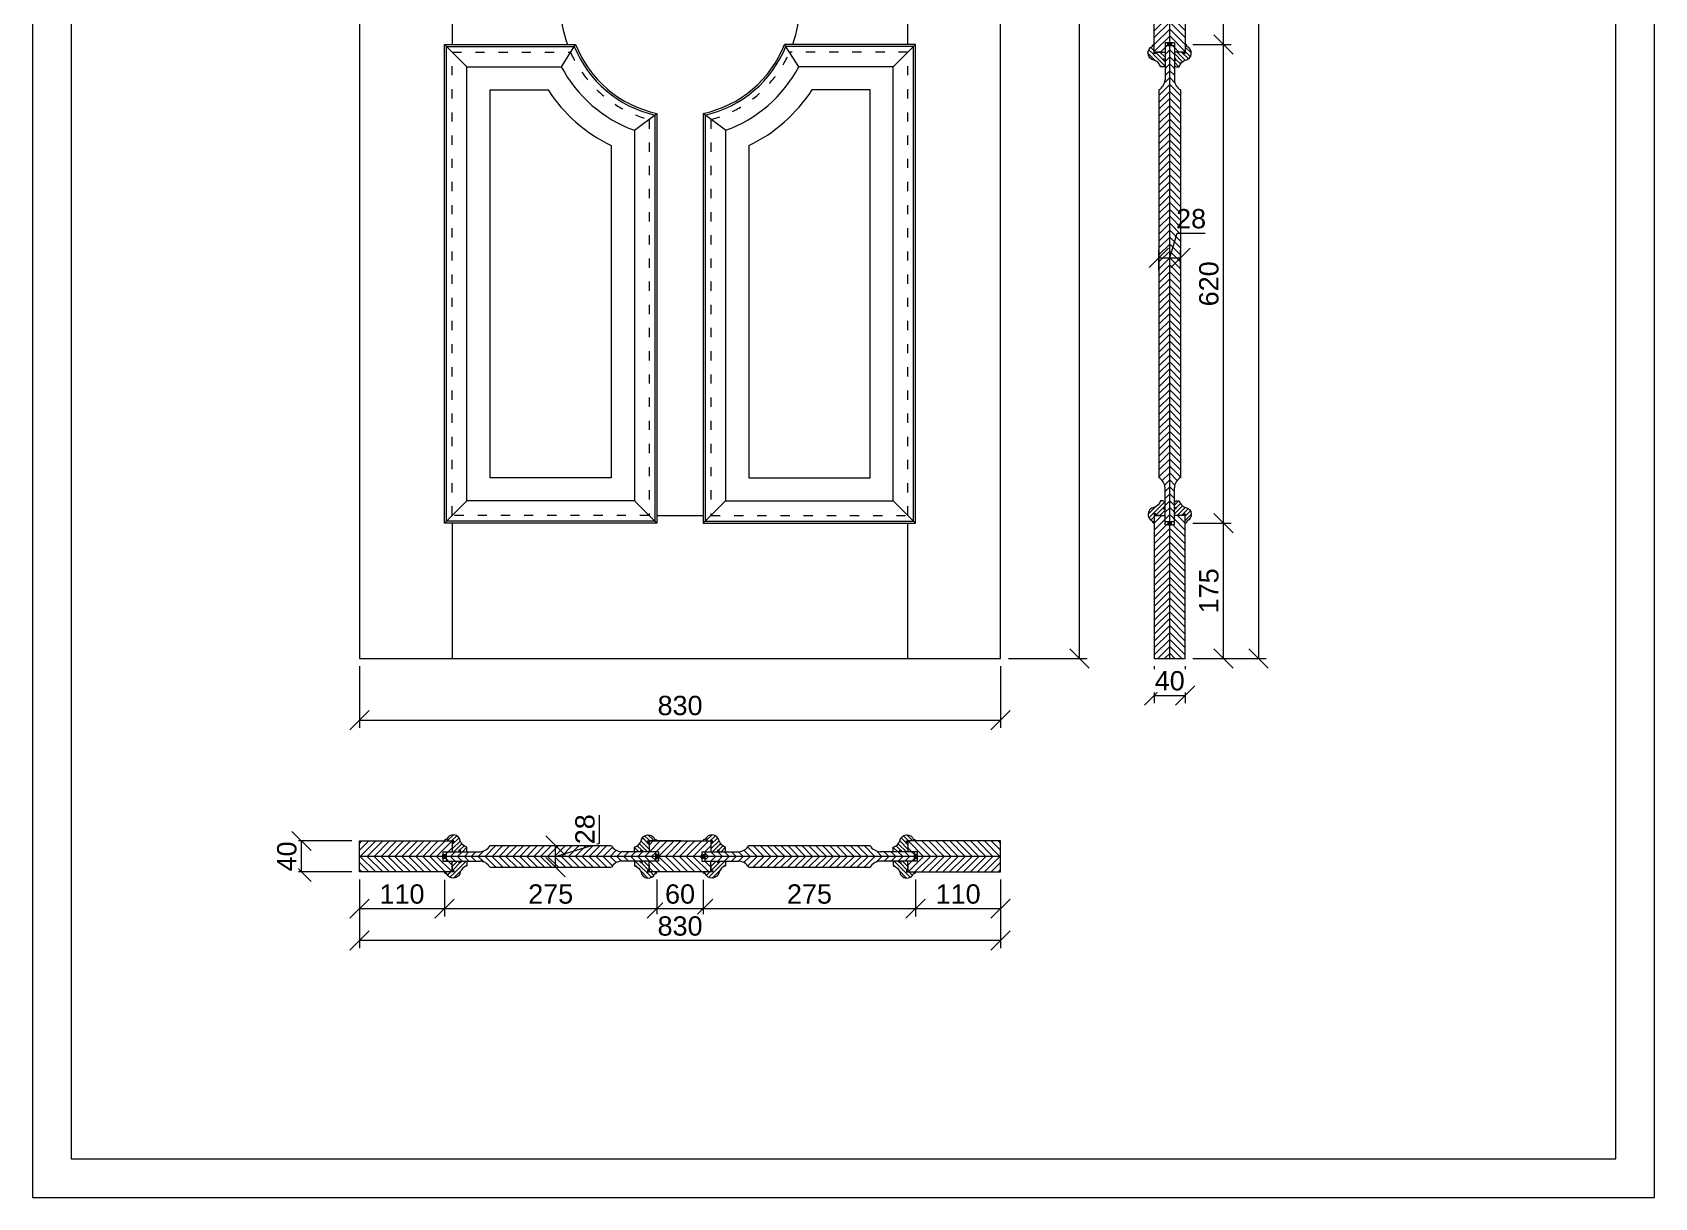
# Model space of a CAD drawing. Header units: millimetres. Extents: x 2167 to 4267, y 396 to 3366.
# Drawn here: x 2167 to 4267, y 396 to 1905 of the extents above; entities that cross this region are included whole.
import ezdxf

# ---------------------------------------------------------------- set-up
doc = ezdxf.new("R2010")
doc.units = ezdxf.units.MM
doc.linetypes.add('ACAD_ISO03W100', pattern=[30, 12, -18])
for name, color, linetype, lineweight in [('图框', 7, 'Continuous', 13), ('填充', 8, 'Continuous', 5), ('标准家私', 4, 'Continuous', 20), ('标注', 2, 'Continuous', 9)]:
    doc.layers.add(name, color=color, linetype=linetype, lineweight=lineweight)
doc.styles.get("Standard").update_dxf_attribs({"font": 'arial.ttf'})
pattern_1 = [(45, (2590.883, 809.8117), (-4.49013, 4.49013), [])]
pattern_2 = [(45, (14039.9775, 3359.032), (-2.80633, 2.80633), [])]
pattern_3 = [(135, (-8363.2118, 3359.032), (2.80633, 2.80633), [])]
pattern_4 = [(135, (-8028.2118, 3359.032), (2.80633, 2.80633), [])]
pattern_5 = [(45, (14374.9775, 3359.032), (-2.80633, 2.80633), [])]
pattern_6 = [(315, (2590.883, 865.79), (-4.49013, -4.49013), [])]
pattern_7 = [(135, (3420.883, 809.8117), (4.49013, 4.49013), [])]
pattern_8 = [(225, (3420.883, 865.79), (4.49013, -4.49013), [])]
pattern_9 = [(315, (3611.834, 3194.239), (4.490128, 4.490128), [])]
pattern_10 = [(45, (6161.054, 12608.3337), (2.80633, -2.80633), [])]
pattern_11 = [(315, (6161.054, -9449.8556), (2.80633, 2.80633), [])]
pattern_12 = [(225, (3667.812, 3194.239), (-4.490128, 4.490128), [])]

# ---------------------------------------------------------------- blocks, each defined once
blk = doc.blocks.new('_Oblique')
at = {"color": 0, "linetype": 'ByBlock', "lineweight": -2}
blk.add_line((-0.5, -0.5), (0.5, 0.5), dxfattribs=at)

msp = doc.modelspace()

# ---------------------------------------------------------------- hatches: boundary and pattern name
at = {"layer": '填充'}
h = msp.add_hatch(dxfattribs=at)
h.set_pattern_fill('ANSI31', color=0, scale=2, angle=-90, style=0)
h.set_pattern_definition(pattern_12)
h.paths.add_polyline_path([(3619.8, 1879.2), (3619.8, 1889.2), (3619.8, 1999.2), (3633.8, 1999.2), (3633.8, 1987.2), (3639.8, 1987.2), (3639.8, 1891.2), (3637.3, 1891.2), (3633.8, 1891.2), (3633.8, 1879.2)])
h = msp.add_hatch(dxfattribs=at)
h.set_pattern_fill('ANSI31', color=0, scale=2, angle=-90, style=0)
h.set_pattern_definition(pattern_9)
h.paths.add_polyline_path([(3659.8, 1999.2), (3645.8, 1999.2), (3645.8, 1987.2), (3639.8, 1987.2), (3639.8, 1891.2), (3642.3, 1891.2), (3645.8, 1891.2), (3645.8, 1879.2), (3659.8, 1879.2), (3659.8, 1889.2)])
h = msp.add_hatch(dxfattribs=at)
h.set_pattern_fill('ANSI31', color=0, scale=1.25, angle=-90, style=0)
h.set_pattern_definition(pattern_11)
edge = h.paths.add_edge_path()
edge.add_line((3619.8, 1889.2), (3619.8, 1877.2))
edge.add_line((3619.8, 1877.2), (3621.8, 1877.2))
edge.add_line((3621.8, 1877.2), (3621.8, 1879.2))
edge.add_line((3621.8, 1879.2), (3633.8, 1879.2))
edge.add_line((3633.8, 1879.2), (3633.8, 1870.7))
edge.add_line((3633.8, 1870.7), (3631.8, 1870.7))
edge.add_line((3631.8, 1870.7), (3631.8, 1868.7))
edge.add_line((3631.8, 1868.7), (3633.8, 1868.7))
edge.add_line((3633.8, 1868.7), (3633.8, 1863.2))
edge.add_arc((3630.8, 1863.2), 3, -90, 0, ccw=False)
edge.add_line((3630.8, 1860.2), (3627.7, 1860.2))
edge.add_arc((3615.9, 1857.2), 12.1, 14.7506, 73.4089)
edge.add_arc((3621.2, 1877.9), 9.33, 111.5599, 259.2156, ccw=False)
edge.add_line((3617.7, 1886.6), (3617.7, 1888))
edge.add_arc((3619.4, 1887.5), 1.8, 96.6772, 162.9321, ccw=False)
edge.add_line((3619.2, 1889.2), (3619.8, 1889.2))
h = msp.add_hatch(dxfattribs=at)
h.set_pattern_fill('ANSI31', color=0, scale=1.25, angle=-90, style=0)
h.set_pattern_definition(pattern_11)
edge = h.paths.add_edge_path()
edge.add_line((3657.8, 1877.2), (3657.8, 1879.2))
edge.add_line((3657.8, 1879.2), (3645.8, 1879.2))
edge.add_line((3645.8, 1879.2), (3645.8, 1870.7))
edge.add_line((3645.8, 1870.7), (3647.8, 1870.7))
edge.add_line((3647.8, 1870.7), (3647.8, 1868.7))
edge.add_line((3647.8, 1868.7), (3645.8, 1868.7))
edge.add_line((3645.8, 1868.7), (3645.8, 1863.2))
edge.add_arc((3648.8, 1863.2), 3, 180, 270)
edge.add_line((3648.8, 1860.2), (3652, 1860.2))
edge.add_arc((3663.7, 1857.2), 12.1, 106.5911, 165.2494, ccw=False)
edge.add_arc((3658.5, 1877.9), 9.33, -79.2156, 68.4401)
edge.add_line((3661.9, 1886.6), (3661.9, 1888))
edge.add_arc((3660.2, 1887.5), 1.8, 17.0679, 83.3228)
edge.add_line((3660.4, 1889.2), (3659.8, 1889.2))
edge.add_line((3659.8, 1889.2), (3659.8, 1877.2))
edge.add_line((3659.8, 1877.2), (3657.8, 1877.2))
h = msp.add_hatch(dxfattribs=at)
h.set_pattern_fill('ANSI31', color=0, scale=1.25, angle=-90, style=0)
h.set_pattern_definition(pattern_10)
edge = h.paths.add_edge_path()
edge.add_line((3619.8, 1269.2), (3619.8, 1281.2))
edge.add_line((3619.8, 1281.2), (3621.8, 1281.2))
edge.add_line((3621.8, 1281.2), (3621.8, 1279.2))
edge.add_line((3621.8, 1279.2), (3633.8, 1279.2))
edge.add_line((3633.8, 1279.2), (3633.8, 1287.8))
edge.add_line((3633.8, 1287.8), (3631.8, 1287.8))
edge.add_line((3631.8, 1287.8), (3631.8, 1289.8))
edge.add_line((3631.8, 1289.8), (3633.8, 1289.8))
edge.add_line((3633.8, 1289.8), (3633.8, 1295.2))
edge.add_arc((3630.8, 1295.2), 3, 360, 450)
edge.add_line((3630.8, 1298.2), (3627.7, 1298.2))
edge.add_arc((3615.9, 1301.3), 12.1, 286.5911, 345.2494, ccw=False)
edge.add_arc((3621.2, 1280.5), 9.33, 100.7844, 248.4401)
edge.add_line((3617.7, 1271.9), (3617.7, 1270.5))
edge.add_arc((3619.4, 1271), 1.8, 197.0679, 263.3228)
edge.add_line((3619.2, 1269.2), (3619.8, 1269.2))
h = msp.add_hatch(dxfattribs=at)
h.set_pattern_fill('ANSI31', color=0, scale=1.25, angle=-90, style=0)
h.set_pattern_definition(pattern_10)
edge = h.paths.add_edge_path()
edge.add_line((3657.8, 1281.2), (3657.8, 1279.2))
edge.add_line((3657.8, 1279.2), (3645.8, 1279.2))
edge.add_line((3645.8, 1279.2), (3645.8, 1287.8))
edge.add_line((3645.8, 1287.8), (3647.8, 1287.8))
edge.add_line((3647.8, 1287.8), (3647.8, 1289.8))
edge.add_line((3647.8, 1289.8), (3645.8, 1289.8))
edge.add_line((3645.8, 1289.8), (3645.8, 1295.2))
edge.add_arc((3648.8, 1295.2), 3, 90, 180, ccw=False)
edge.add_line((3648.8, 1298.2), (3652, 1298.2))
edge.add_arc((3663.7, 1301.3), 12.1, 194.7506, 253.4089)
edge.add_arc((3658.5, 1280.5), 9.33, 291.5599, 439.2156, ccw=False)
edge.add_line((3661.9, 1271.9), (3661.9, 1270.5))
edge.add_arc((3660.2, 1271), 1.8, 276.6772, 342.9321, ccw=False)
edge.add_line((3660.4, 1269.2), (3659.8, 1269.2))
edge.add_line((3659.8, 1269.2), (3659.8, 1281.2))
edge.add_line((3659.8, 1281.2), (3657.8, 1281.2))
h = msp.add_hatch(dxfattribs=at)
h.set_pattern_fill('ANSI31', color=0, scale=2, angle=-90, style=0)
h.set_pattern_definition(pattern_12)
h.paths.add_polyline_path([(3619.8, 1094.2), (3619.8, 1279.2), (3633.8, 1279.2), (3633.8, 1267.2), (3639.8, 1267.2), (3639.8, 1094.2)])
h = msp.add_hatch(dxfattribs=at)
h.set_pattern_fill('ANSI31', color=0, scale=2, angle=-90, style=0)
h.set_pattern_definition(pattern_9)
h.paths.add_polyline_path([(3659.8, 1279.2), (3645.8, 1279.2), (3645.8, 1267.2), (3639.8, 1267.2), (3639.8, 1094.2), (3659.8, 1094.2)])
h = msp.add_hatch(dxfattribs=at)
h.set_pattern_fill('ANSI31', color=0, scale=1.25, style=0)
h.set_pattern_definition(pattern_2)
edge = h.paths.add_edge_path()
edge.add_line((2712.9, 855.8), (2710.9, 855.8))
edge.add_line((2710.9, 855.8), (2710.9, 843.8))
edge.add_line((2710.9, 843.8), (2719.5, 843.8))
edge.add_line((2719.5, 843.8), (2719.5, 845.8))
edge.add_line((2719.5, 845.8), (2721.5, 845.8))
edge.add_line((2721.5, 845.8), (2721.5, 843.8))
edge.add_line((2721.5, 843.8), (2726.9, 843.8))
edge.add_arc((2726.9, 846.8), 3, 270, 360)
edge.add_line((2729.9, 846.8), (2729.9, 850))
edge.add_arc((2733, 861.7), 12.1, 196.5911, 255.2494, ccw=False)
edge.add_arc((2712.2, 856.5), 9.33, 10.7844, 158.4401)
edge.add_line((2703.5, 859.9), (2702.1, 859.9))
edge.add_arc((2702.7, 858.2), 1.8, 107.0679, 173.3228)
edge.add_line((2700.9, 858.4), (2700.9, 857.8))
edge.add_line((2700.9, 857.8), (2712.9, 857.8))
edge.add_line((2712.9, 857.8), (2712.9, 855.8))
h = msp.add_hatch(dxfattribs=at)
h.set_pattern_fill('ANSI31', color=0, scale=1.25, style=0)
h.set_pattern_definition(pattern_3)
edge = h.paths.add_edge_path()
edge.add_line((2963.9, 855.8), (2965.9, 855.8))
edge.add_line((2965.9, 855.8), (2965.9, 843.8))
edge.add_line((2965.9, 843.8), (2957.3, 843.8))
edge.add_line((2957.3, 843.8), (2957.3, 845.8))
edge.add_line((2957.3, 845.8), (2955.3, 845.8))
edge.add_line((2955.3, 845.8), (2955.3, 843.8))
edge.add_line((2955.3, 843.8), (2949.9, 843.8))
edge.add_arc((2949.9, 846.8), 3, 180, 270, ccw=False)
edge.add_line((2946.9, 846.8), (2946.9, 850))
edge.add_arc((2943.8, 861.7), 12.1, 284.7506, 343.4089)
edge.add_arc((2964.6, 856.5), 9.33, 381.5599, 529.2156, ccw=False)
edge.add_line((2973.3, 859.9), (2974.6, 859.9))
edge.add_arc((2974.1, 858.2), 1.8, 366.6772, 432.9321, ccw=False)
edge.add_line((2975.9, 858.4), (2975.9, 857.8))
edge.add_line((2975.9, 857.8), (2963.9, 857.8))
edge.add_line((2963.9, 857.8), (2963.9, 855.8))
h = msp.add_hatch(dxfattribs=at)
h.set_pattern_fill('ANSI31', color=0, scale=1.25, style=0)
h.set_pattern_definition(pattern_5)
edge = h.paths.add_edge_path()
edge.add_line((3047.9, 855.8), (3045.9, 855.8))
edge.add_line((3045.9, 855.8), (3045.9, 843.8))
edge.add_line((3045.9, 843.8), (3054.5, 843.8))
edge.add_line((3054.5, 843.8), (3054.5, 845.8))
edge.add_line((3054.5, 845.8), (3056.5, 845.8))
edge.add_line((3056.5, 845.8), (3056.5, 843.8))
edge.add_line((3056.5, 843.8), (3061.9, 843.8))
edge.add_arc((3061.9, 846.8), 3, 270, 360)
edge.add_line((3064.9, 846.8), (3064.9, 850))
edge.add_arc((3068, 861.7), 12.1, 196.5911, 255.2494, ccw=False)
edge.add_arc((3047.2, 856.5), 9.33, 10.7844, 158.4401)
edge.add_line((3038.5, 859.9), (3037.1, 859.9))
edge.add_arc((3037.7, 858.2), 1.8, 107.0679, 173.3228)
edge.add_line((3035.9, 858.4), (3035.9, 857.8))
edge.add_line((3035.9, 857.8), (3047.9, 857.8))
edge.add_line((3047.9, 857.8), (3047.9, 855.8))
h = msp.add_hatch(dxfattribs=at)
h.set_pattern_fill('ANSI31', color=0, scale=1.25, style=0)
h.set_pattern_definition(pattern_4)
edge = h.paths.add_edge_path()
edge.add_line((3298.9, 855.8), (3300.9, 855.8))
edge.add_line((3300.9, 855.8), (3300.9, 843.8))
edge.add_line((3300.9, 843.8), (3292.3, 843.8))
edge.add_line((3292.3, 843.8), (3292.3, 845.8))
edge.add_line((3292.3, 845.8), (3290.3, 845.8))
edge.add_line((3290.3, 845.8), (3290.3, 843.8))
edge.add_line((3290.3, 843.8), (3284.9, 843.8))
edge.add_arc((3284.9, 846.8), 3, 180, 270, ccw=False)
edge.add_line((3281.9, 846.8), (3281.9, 850))
edge.add_arc((3278.8, 861.7), 12.1, 284.7506, 343.4089)
edge.add_arc((3299.6, 856.5), 9.33, 381.5599, 529.2156, ccw=False)
edge.add_line((3308.3, 859.9), (3309.6, 859.9))
edge.add_arc((3309.1, 858.2), 1.8, 366.6772, 432.9321, ccw=False)
edge.add_line((3310.9, 858.4), (3310.9, 857.8))
edge.add_line((3310.9, 857.8), (3298.9, 857.8))
edge.add_line((3298.9, 857.8), (3298.9, 855.8))
h = msp.add_hatch(dxfattribs=at)
h.set_pattern_fill('ANSI31', color=0, scale=2, style=0)
h.set_pattern_definition(pattern_1)
h.paths.add_polyline_path([(2590.9, 857.8), (2590.9, 837.8), (2698.9, 837.8), (2698.9, 840.3), (2698.9, 843.8), (2710.9, 843.8), (2710.9, 857.8), (2700.9, 857.8)])
h = msp.add_hatch(dxfattribs=at)
h.set_pattern_fill('ANSI31', color=0, scale=2, style=0)
h.set_pattern_definition(pattern_1)
h.paths.add_polyline_path([(3033.9, 837.8), (3033.9, 840.3), (3033.9, 843.8), (3045.9, 843.8), (3045.9, 857.8), (3035.9, 857.8), (2965.9, 857.8), (2965.9, 843.8), (2977.9, 843.8), (2977.9, 837.8)])
h = msp.add_hatch(dxfattribs=at)
h.set_pattern_fill('ANSI31', color=0, scale=2, style=0)
h.set_pattern_definition(pattern_7)
h.paths.add_polyline_path([(3037.9, 840.3), (3037.9, 843.8), (3081.9, 843.8, 0.244963), (3094.9, 851.8), (3251.9, 851.8, 0.244963), (3264.9, 843.8), (3308.9, 843.8), (3308.9, 837.8), (3037.9, 837.8)])
h = msp.add_hatch(dxfattribs=at)
h.set_pattern_fill('ANSI31', color=0, scale=2, style=0)
h.set_pattern_definition(pattern_7)
h.paths.add_polyline_path([(3300.9, 857.8), (3310.9, 857.8), (3420.9, 857.8), (3420.9, 837.8), (3312.9, 837.8), (3312.9, 840.3), (3312.9, 843.8), (3300.9, 843.8)])
h = msp.add_hatch(dxfattribs=at)
h.set_pattern_fill('ANSI31', color=0, scale=2, style=0)
h.set_pattern_definition(pattern_6)
h.paths.add_polyline_path([(2710.9, 817.8), (2700.9, 817.8), (2590.9, 817.8), (2590.9, 837.8), (2698.9, 837.8), (2698.9, 835.3), (2698.9, 831.8), (2710.9, 831.8)])
h = msp.add_hatch(dxfattribs=at)
h.set_pattern_fill('ANSI31', color=0, scale=1.25, style=0)
h.set_pattern_definition(pattern_2)
edge = h.paths.add_edge_path()
edge.add_line((2700.9, 817.8), (2712.9, 817.8))
edge.add_line((2712.9, 817.8), (2712.9, 819.8))
edge.add_line((2712.9, 819.8), (2710.9, 819.8))
edge.add_line((2710.9, 819.8), (2710.9, 831.8))
edge.add_line((2710.9, 831.8), (2719.5, 831.8))
edge.add_line((2719.5, 831.8), (2719.5, 829.8))
edge.add_line((2719.5, 829.8), (2721.5, 829.8))
edge.add_line((2721.5, 829.8), (2721.5, 831.8))
edge.add_line((2721.5, 831.8), (2726.9, 831.8))
edge.add_arc((2726.9, 828.8), 3, 0, 90, ccw=False)
edge.add_line((2729.9, 828.8), (2729.9, 825.6))
edge.add_arc((2733, 813.9), 12.1, 104.7506, 163.4089)
edge.add_arc((2712.2, 819.1), 9.33, 201.5599, 349.2156, ccw=False)
edge.add_line((2703.5, 815.7), (2702.1, 815.7))
edge.add_arc((2702.7, 817.4), 1.8, 186.6772, 252.9321, ccw=False)
edge.add_line((2700.9, 817.2), (2700.9, 817.8))
h = msp.add_hatch(dxfattribs=at)
h.set_pattern_fill('ANSI31', color=0, scale=2, style=0)
h.set_pattern_definition(pattern_6)
h.paths.add_polyline_path([(2973.9, 835.3), (2973.9, 831.8), (2929.9, 831.8, 0.244963), (2916.9, 823.8), (2759.9, 823.8, 0.244963), (2746.9, 831.8), (2702.9, 831.8), (2702.9, 837.8), (2973.9, 837.8)])
h = msp.add_hatch(dxfattribs=at)
h.set_pattern_fill('ANSI31', color=0, scale=2, style=0)
h.set_pattern_definition(pattern_6)
h.paths.add_polyline_path([(3033.9, 831.8), (3045.9, 831.8), (3045.9, 817.8), (3035.9, 817.8), (2965.9, 817.8), (2965.9, 831.8), (2977.9, 831.8), (2977.9, 837.8), (3033.9, 837.8), (3033.9, 835.3)])
h = msp.add_hatch(dxfattribs=at)
h.set_pattern_fill('ANSI31', color=0, scale=2, style=0)
h.set_pattern_definition(pattern_8)
h.paths.add_polyline_path([(3037.9, 835.3), (3037.9, 831.8), (3081.9, 831.8, -0.244963), (3094.9, 823.8), (3251.9, 823.8, -0.244963), (3264.9, 831.8), (3308.9, 831.8), (3308.9, 837.8), (3037.9, 837.8)])
h = msp.add_hatch(dxfattribs=at)
h.set_pattern_fill('ANSI31', color=0, scale=1.25, style=0)
h.set_pattern_definition(pattern_4)
edge = h.paths.add_edge_path()
edge.add_line((3310.9, 817.8), (3298.9, 817.8))
edge.add_line((3298.9, 817.8), (3298.9, 819.8))
edge.add_line((3298.9, 819.8), (3300.9, 819.8))
edge.add_line((3300.9, 819.8), (3300.9, 831.8))
edge.add_line((3300.9, 831.8), (3292.3, 831.8))
edge.add_line((3292.3, 831.8), (3292.3, 829.8))
edge.add_line((3292.3, 829.8), (3290.3, 829.8))
edge.add_line((3290.3, 829.8), (3290.3, 831.8))
edge.add_line((3290.3, 831.8), (3284.9, 831.8))
edge.add_arc((3284.9, 828.8), 3, 450, 540)
edge.add_line((3281.9, 828.8), (3281.9, 825.6))
edge.add_arc((3278.8, 813.9), 12.1, 376.5911, 435.2494, ccw=False)
edge.add_arc((3299.6, 819.1), 9.33, 190.7844, 338.4401)
edge.add_line((3308.3, 815.7), (3309.6, 815.7))
edge.add_arc((3309.1, 817.4), 1.8, 287.0679, 353.3228)
edge.add_line((3310.9, 817.2), (3310.9, 817.8))
h = msp.add_hatch(dxfattribs=at)
h.set_pattern_fill('ANSI31', color=0, scale=2, style=0)
h.set_pattern_definition(pattern_8)
h.paths.add_polyline_path([(3300.9, 817.8), (3310.9, 817.8), (3420.9, 817.8), (3420.9, 837.8), (3312.9, 837.8), (3312.9, 835.3), (3312.9, 831.8), (3300.9, 831.8)])
at = {"layer": '标准家私'}
for points in [[(3642.3, 1887.2), (3642.3, 1891.2), (3637.3, 1891.2), (3637.3, 1887.2)], [(3642.3, 1271.2), (3642.3, 1267.2), (3637.3, 1267.2), (3637.3, 1271.2)], [(2702.9, 840.3), (2698.9, 840.3), (2698.9, 835.3), (2702.9, 835.3)], [(2973.9, 840.3), (2977.9, 840.3), (2977.9, 835.3), (2973.9, 835.3)], [(3037.9, 840.3), (3033.9, 840.3), (3033.9, 835.3), (3037.9, 835.3)], [(3308.9, 840.3), (3312.9, 840.3), (3312.9, 835.3), (3308.9, 835.3)]]:
    msp.add_hatch(color=0, dxfattribs=at).paths.add_polyline_path(points)

# ---------------------------------------------------------------- linework, layer by layer
at = {"layer": '填充', "color": 0}
for p, q in [((2710.9, 1989.2), (2710.9, 1889.2)), ((3300.9, 1889.2), (3300.9, 1989.2)), ((2729.9, 1860.2), (2700.9, 1889.2)), ((2703.5, 1271.9), (2703.5, 1886.6)), ((2703.5, 1886.6), (2868.9, 1886.6)), ((2852.2, 1860.2), (2870.7, 1889.2)), ((3159.6, 1860.2), (3141, 1889.2)), ((3308.3, 1886.6), (3142.8, 1886.6)), ((3281.9, 1860.2), (3310.9, 1889.2)), ((3308.3, 1271.9), (3308.3, 1886.6)), ((2946.9, 1778), (2975.9, 1799.9)), ((2973.3, 1797.8), (2973.3, 1271.9)), ((3064.9, 1778), (3035.9, 1799.9)), ((3038.5, 1797.8), (3038.5, 1271.9)), ((2729.9, 1298.2), (2700.9, 1269.2)), ((2975.9, 1269.2), (2946.9, 1298.2)), ((3035.9, 1269.2), (3064.9, 1298.2)), ((3281.9, 1298.2), (3310.9, 1269.2)), ((2973.3, 1271.9), (2703.5, 1271.9)), ((2710.9, 1269.2), (2710.9, 1094.2)), ((2975.9, 1279.2), (3035.9, 1279.2)), ((3038.5, 1271.9), (3308.3, 1271.9)), ((3300.9, 1094.2), (3300.9, 1269.2))]:
    msp.add_line(p, q, dxfattribs=at)
for radius, start, end in [(155, 162.1545, 199.7983), (155, 340.2017, 17.8455), (147.6, 201.9278, 257.2304), (147.6, 282.7696, 338.0722)]:
    msp.add_arc((3005.9, 1941.7), radius, start, end, dxfattribs=at)
at = {"layer": '标准家私', "color": 0}
for p, q in [((2590.9, 3194.2), (2590.9, 1094.2)), ((3420.9, 1094.2), (3420.9, 3194.2)), ((3619.8, 1879.2), (3619.8, 1999.2)), ((3659.8, 1999.2), (3659.8, 1879.2)), ((3639.8, 1891.2), (3639.8, 1987.2)), ((3659.8, 1960.9), (3659.8, 1886.2)), ((3645.8, 1891.2), (3633.8, 1891.2)), ((3633.8, 1891.2), (3633.8, 1843.2)), ((3645.8, 1891.2), (3645.8, 1843.2)), ((2700.9, 1269.2), (2700.9, 1889.2)), ((2700.9, 1889.2), (2870.7, 1889.2)), ((3310.9, 1889.2), (3141, 1889.2)), ((3310.9, 1269.2), (3310.9, 1889.2)), ((3619.8, 1879.2), (3628.8, 1879.2)), ((3619.8, 1879.2), (3628.8, 1879.2)), ((3619.8, 1879.2), (3628.8, 1879.2)), ((3619.8, 1879.2), (3633.8, 1879.2)), ((3628.8, 1879.2), (3621.8, 1879.2)), ((3621.8, 1879.2), (3628.8, 1879.2)), ((3621.8, 1879.2), (3628.8, 1879.2)), ((3645.8, 1887.2), (3633.8, 1887.2)), ((3659.8, 1879.2), (3645.8, 1879.2)), ((3659.8, 1879.2), (3645.8, 1879.2)), ((3645.8, 1879.2), (3645.8, 1863.2)), ((3659.8, 1889.2), (3659.8, 1879.2)), ((2729.9, 1298.2), (2729.9, 1860.2)), ((2729.9, 1860.2), (2852.2, 1860.2)), ((3281.9, 1860.2), (3159.6, 1860.2)), ((3281.9, 1298.2), (3281.9, 1860.2)), ((2759.9, 1328.2), (2759.9, 1830.2)), ((2759.9, 1830.2), (2835.1, 1830.2)), ((3251.9, 1830.2), (3176.7, 1830.2)), ((3251.9, 1328.2), (3251.9, 1830.2)), ((3625.8, 1830.2), (3625.8, 1328.2)), ((2975.9, 1799.9), (2975.9, 1269.2)), ((3035.9, 1799.9), (3035.9, 1269.2)), ((2946.9, 1778), (2946.9, 1298.2)), ((3064.9, 1778), (3064.9, 1298.2)), ((2916.9, 1758.2), (2916.9, 1328.2)), ((3094.9, 1758.2), (3094.9, 1328.2)), ((2916.9, 1328.2), (2759.9, 1328.2)), ((3094.9, 1328.2), (3251.9, 1328.2)), ((3633.8, 1267.2), (3633.8, 1315.2)), ((3645.8, 1267.2), (3645.8, 1315.2)), ((2946.9, 1298.2), (2729.9, 1298.2)), ((3064.9, 1298.2), (3281.9, 1298.2)), ((3645.8, 1279.2), (3645.8, 1295.2)), ((2975.9, 1269.2), (2700.9, 1269.2)), ((3035.9, 1269.2), (3310.9, 1269.2)), ((3619.8, 1279.2), (3628.8, 1279.2)), ((3619.8, 1279.2), (3628.8, 1279.2)), ((3619.8, 1279.2), (3628.8, 1279.2)), ((3619.8, 1279.2), (3633.8, 1279.2)), ((3619.8, 1279.2), (3619.8, 1094.2)), ((3628.8, 1279.2), (3621.8, 1279.2)), ((3621.8, 1279.2), (3628.8, 1279.2)), ((3621.8, 1279.2), (3628.8, 1279.2)), ((3645.8, 1271.2), (3633.8, 1271.2)), ((3645.8, 1267.2), (3633.8, 1267.2)), ((3639.8, 1094.2), (3639.8, 1267.2)), ((3659.8, 1279.2), (3645.8, 1279.2)), ((3659.8, 1279.2), (3645.8, 1279.2)), ((3659.8, 1094.2), (3659.8, 1279.2)), ((3659.8, 1269.2), (3659.8, 1279.2)), ((3659.8, 1237.6), (3659.8, 1272.2)), ((2590.9, 1094.2), (3420.9, 1094.2)), ((3619.8, 1094.2), (3659.8, 1094.2)), ((2590.9, 857.8), (2710.9, 857.8)), ((2590.9, 817.8), (2590.9, 857.8)), ((2669.2, 857.8), (2703.9, 857.8)), ((2698.9, 843.8), (2698.9, 831.8)), ((2698.9, 843.8), (2746.9, 843.8)), ((2700.9, 857.8), (2710.9, 857.8)), ((2702.9, 843.8), (2702.9, 831.8)), ((2710.9, 857.8), (2710.9, 843.8)), ((2710.9, 857.8), (2710.9, 843.8)), ((2710.9, 843.8), (2726.9, 843.8)), ((2977.9, 843.8), (2929.9, 843.8)), ((2965.9, 843.8), (2949.9, 843.8)), ((2965.9, 857.8), (2965.9, 843.8)), ((2975.9, 857.8), (2965.9, 857.8)), ((2965.9, 857.8), (2965.9, 843.8)), ((2965.9, 857.8), (3045.9, 857.8)), ((3007.5, 857.8), (2972.9, 857.8)), ((2973.9, 843.8), (2973.9, 831.8)), ((2977.9, 843.8), (2977.9, 831.8)), ((3004.2, 857.8), (3038.9, 857.8)), ((3033.9, 843.8), (3033.9, 831.8)), ((3033.9, 843.8), (3081.9, 843.8)), ((3035.9, 857.8), (3045.9, 857.8)), ((3037.9, 843.8), (3037.9, 831.8)), ((3045.9, 857.8), (3045.9, 843.8)), ((3045.9, 857.8), (3045.9, 843.8)), ((3045.9, 843.8), (3061.9, 843.8)), ((3094.9, 851.8), (3251.9, 851.8)), ((3312.9, 843.8), (3264.9, 843.8)), ((3300.9, 843.8), (3284.9, 843.8)), ((3420.9, 857.8), (3300.9, 857.8)), ((3300.9, 857.8), (3300.9, 843.8)), ((3310.9, 857.8), (3300.9, 857.8)), ((3300.9, 857.8), (3300.9, 843.8)), ((3342.5, 857.8), (3307.9, 857.8)), ((3308.9, 843.8), (3308.9, 831.8)), ((3312.9, 843.8), (3312.9, 831.8)), ((3420.9, 817.8), (3420.9, 857.8)), ((2698.9, 837.8), (2590.9, 837.8)), ((2698.9, 831.8), (2746.9, 831.8)), ((2973.9, 837.8), (2702.9, 837.8)), ((2710.9, 817.8), (2710.9, 831.8)), ((2710.9, 826.8), (2710.9, 819.8)), ((2710.9, 819.8), (2710.9, 826.8)), ((2710.9, 817.8), (2710.9, 826.8)), ((2710.9, 817.8), (2710.9, 826.8)), ((2710.9, 817.8), (2710.9, 826.8)), ((2710.9, 819.8), (2710.9, 826.8)), ((2759.9, 823.8), (2916.9, 823.8)), ((2977.9, 831.8), (2929.9, 831.8)), ((2965.9, 817.8), (2965.9, 831.8)), ((2965.9, 826.8), (2965.9, 819.8)), ((2965.9, 819.8), (2965.9, 826.8)), ((2965.9, 817.8), (2965.9, 826.8)), ((2965.9, 817.8), (2965.9, 826.8)), ((2965.9, 817.8), (2965.9, 826.8)), ((2965.9, 819.8), (2965.9, 826.8)), ((3033.9, 837.8), (2977.9, 837.8)), ((3033.9, 831.8), (3081.9, 831.8)), ((3308.9, 837.8), (3037.9, 837.8)), ((3045.9, 817.8), (3045.9, 831.8)), ((3045.9, 826.8), (3045.9, 819.8)), ((3045.9, 819.8), (3045.9, 826.8)), ((3045.9, 817.8), (3045.9, 826.8)), ((3045.9, 817.8), (3045.9, 826.8)), ((3045.9, 817.8), (3045.9, 826.8)), ((3045.9, 819.8), (3045.9, 826.8)), ((3094.9, 823.8), (3251.9, 823.8)), ((3312.9, 831.8), (3264.9, 831.8)), ((3300.9, 817.8), (3300.9, 831.8)), ((3300.9, 826.8), (3300.9, 819.8)), ((3300.9, 819.8), (3300.9, 826.8)), ((3300.9, 817.8), (3300.9, 826.8)), ((3300.9, 817.8), (3300.9, 826.8)), ((3300.9, 817.8), (3300.9, 826.8)), ((3300.9, 819.8), (3300.9, 826.8)), ((3420.9, 837.8), (3312.9, 837.8)), ((2710.9, 817.8), (2590.9, 817.8)), ((3045.9, 817.8), (2965.9, 817.8)), ((3300.9, 817.8), (3420.9, 817.8))]:
    msp.add_line(p, q, dxfattribs=at)
at = {"layer": '标准家私', "color": 0, "linetype": 'ACAD_ISO03W100'}
for p, q in [((2710.9, 1279.2), (2710.9, 1879.2)), ((2710.9, 1879.2), (2864, 1879.2)), ((3300.9, 1879.2), (3147.7, 1879.2)), ((3300.9, 1279.2), (3300.9, 1879.2)), ((2965.9, 1792), (2965.9, 1279.2)), ((3045.9, 1792), (3045.9, 1279.2)), ((2965.9, 1279.2), (2710.9, 1279.2)), ((3045.9, 1279.2), (3300.9, 1279.2))]:
    msp.add_line(p, q, dxfattribs=at)
at = {"layer": '标准家私', "color": 0}
for points in [[(3642.3, 1891.2), (3642.3, 1887.2), (3637.3, 1887.2), (3637.3, 1891.2)], [(3633.8, 1870.7), (3633.8, 1868.7), (3631.8, 1868.7), (3631.8, 1870.7)], [(3645.8, 1870.7), (3645.8, 1868.7), (3647.8, 1868.7), (3647.8, 1870.7)], [(3633.8, 1287.8), (3633.8, 1289.8), (3631.8, 1289.8), (3631.8, 1287.8)], [(3645.8, 1287.8), (3645.8, 1289.8), (3647.8, 1289.8), (3647.8, 1287.8)], [(3642.3, 1267.2), (3642.3, 1271.2), (3637.3, 1271.2), (3637.3, 1267.2)], [(2698.9, 840.3), (2702.9, 840.3), (2702.9, 835.3), (2698.9, 835.3)], [(2719.5, 843.8), (2721.5, 843.8), (2721.5, 845.8), (2719.5, 845.8)], [(2957.3, 843.8), (2955.3, 843.8), (2955.3, 845.8), (2957.3, 845.8)], [(2977.9, 840.3), (2973.9, 840.3), (2973.9, 835.3), (2977.9, 835.3)], [(3033.9, 840.3), (3037.9, 840.3), (3037.9, 835.3), (3033.9, 835.3)], [(3054.5, 843.8), (3056.5, 843.8), (3056.5, 845.8), (3054.5, 845.8)], [(3292.3, 843.8), (3290.3, 843.8), (3290.3, 845.8), (3292.3, 845.8)], [(3312.9, 840.3), (3308.9, 840.3), (3308.9, 835.3), (3312.9, 835.3)], [(2719.5, 831.8), (2721.5, 831.8), (2721.5, 829.8), (2719.5, 829.8)], [(2957.3, 831.8), (2955.3, 831.8), (2955.3, 829.8), (2957.3, 829.8)], [(3054.5, 831.8), (3056.5, 831.8), (3056.5, 829.8), (3054.5, 829.8)], [(3292.3, 831.8), (3290.3, 831.8), (3290.3, 829.8), (3292.3, 829.8)]]:
    msp.add_lwpolyline(points, close=True, dxfattribs=at)
for points in [[(3630.8, 1860.2), (3627.7, 1860.2, 0.261685), (3619.4, 1868.8, -0.751202), (3617.7, 1886.6), (3617.7, 1888, -0.297424), (3619.2, 1889.2), (3619.8, 1889.2)], [(3648.8, 1860.2), (3652, 1860.2, -0.261685), (3660.2, 1868.8, 0.751202), (3661.9, 1886.6), (3661.9, 1888, 0.297424), (3660.4, 1889.2), (3659.8, 1889.2)], [(3630.8, 1298.2), (3627.7, 1298.2, -0.261685), (3619.4, 1289.7, 0.751202), (3617.7, 1271.9), (3617.7, 1270.5, 0.297424), (3619.2, 1269.2), (3619.8, 1269.2)], [(3648.8, 1298.2), (3652, 1298.2, 0.261685), (3660.2, 1289.7, -0.751202), (3661.9, 1271.9), (3661.9, 1270.5, -0.297424), (3660.4, 1269.2), (3659.8, 1269.2)], [(2729.9, 843.8), (2729.9, 850, -0.261685), (2721.4, 858.2, 0.751202), (2703.5, 859.9), (2702.1, 859.9, 0.297424), (2700.9, 858.4), (2700.9, 857.8)], [(2946.9, 843.8), (2946.9, 850, 0.261685), (2955.4, 858.2, -0.751202), (2973.3, 859.9), (2974.6, 859.9, -0.297424), (2975.9, 858.4), (2975.9, 857.8)], [(3064.9, 843.8), (3064.9, 850, -0.261685), (3056.4, 858.2, 0.751202), (3038.5, 859.9), (3037.1, 859.9, 0.297424), (3035.9, 858.4), (3035.9, 857.8)], [(3281.9, 843.8), (3281.9, 850, 0.261685), (3290.4, 858.2, -0.751202), (3308.3, 859.9), (3309.6, 859.9, -0.297424), (3310.9, 858.4), (3310.9, 857.8)], [(2729.9, 831.8), (2729.9, 825.6, 0.261685), (2721.4, 817.4, -0.751202), (2703.5, 815.7), (2702.1, 815.7, -0.297424), (2700.9, 817.2), (2700.9, 817.8)], [(3281.9, 831.8), (3281.9, 825.6, -0.261685), (3290.4, 817.4, 0.751202), (3308.3, 815.7), (3309.6, 815.7, 0.297424), (3310.9, 817.2), (3310.9, 817.8)]]:
    msp.add_lwpolyline(points, format="xyb", dxfattribs=at)
for points in [[(3621.8, 1879.2), (3621.8, 1877.2), (3619.8, 1877.2), (3619.8, 1879.2)], [(3657.8, 1879.2), (3657.8, 1877.2), (3659.8, 1877.2), (3659.8, 1879.2)], [(3621.8, 1279.2), (3621.8, 1281.2), (3619.8, 1281.2), (3619.8, 1279.2)], [(3657.8, 1279.2), (3657.8, 1281.2), (3659.8, 1281.2), (3659.8, 1279.2)], [(2710.9, 855.8), (2712.9, 855.8), (2712.9, 857.8), (2710.9, 857.8)], [(2965.9, 855.8), (2963.9, 855.8), (2963.9, 857.8), (2965.9, 857.8)], [(3045.9, 855.8), (3047.9, 855.8), (3047.9, 857.8), (3045.9, 857.8)], [(3300.9, 855.8), (3298.9, 855.8), (3298.9, 857.8), (3300.9, 857.8)], [(2710.9, 819.8), (2712.9, 819.8), (2712.9, 817.8), (2710.9, 817.8)], [(2965.9, 819.8), (2963.9, 819.8), (2963.9, 817.8), (2965.9, 817.8)], [(3045.9, 819.8), (3047.9, 819.8), (3047.9, 817.8), (3045.9, 817.8)], [(3300.9, 819.8), (3298.9, 819.8), (3298.9, 817.8), (3300.9, 817.8)]]:
    msp.add_lwpolyline(points, dxfattribs=at)
at = {"layer": '标准家私', "color": 0, "linetype": 'ACAD_ISO03W100'}
for start, end in [(203.78, 255.0448), (284.9552, 336.22)]:
    msp.add_arc((3005.9, 1941.7), 155, start, end, dxfattribs=at)
at = {"layer": '标准家私', "color": 0}
for centre, radius, start, end in [((3005.9, 1941.7), 145, 201.2273, 258.0595), ((3005.9, 1941.7), 145, 281.9405, 338.7727), ((3005.9, 1941.7), 174, 207.9299, 250.1791), ((3005.9, 1941.7), 174, 289.8209, 332.0701), ((3630.8, 1863.2), 3, 270, 0), ((3648.8, 1863.2), 3, 180, 270), ((3005.9, 1941.7), 204, 213.1319, 244.1336), ((3005.9, 1941.7), 204, 295.8664, 326.8681), ((3617.3, 1844.4), 16.5, 300.8708, 355.928), ((3662.3, 1844.4), 16.5, 184.072, 239.1292), ((3617.3, 1314.1), 16.5, 4.072, 59.1292), ((3662.3, 1314.1), 16.5, 120.8708, 175.928), ((3630.8, 1295.2), 3, 0, 90), ((3648.8, 1295.2), 3, 90, 180), ((2745.7, 860.3), 16.5, 274.072, 329.1292), ((2931.1, 860.3), 16.5, 210.8708, 265.928), ((3080.7, 860.3), 16.5, 274.072, 329.1292), ((3266.1, 860.3), 16.5, 210.8708, 265.928), ((2745.7, 815.3), 16.5, 30.8708, 85.928), ((2931.1, 815.3), 16.5, 94.072, 149.1292), ((3080.7, 815.3), 16.5, 30.8708, 85.928), ((3266.1, 815.3), 16.5, 94.072, 149.1292)]:
    msp.add_arc(centre, radius, start, end, dxfattribs=at)
at = {"layer": '标注', "color": 0}
for p, q in [((3523, 1094.2), (3523, 3194.2)), ((3754.6, 3194.2), (3754.6, 1094.2)), ((3709.4, 1889.2), (3709.4, 1989.2)), ((3669.8, 1889.2), (3719.4, 1889.2)), ((3669.8, 1889.2), (3719.4, 1889.2)), ((3709.4, 1269.2), (3709.4, 1889.2)), ((3639.8, 1612.8), (3649.4, 1644.6)), ((3649.4, 1644.6), (3685.6, 1644.6)), ((3625.8, 1596.6), (3625.8, 1622.8)), ((3653.8, 1598.1), (3653.8, 1622.8)), ((3625.8, 1612.8), (3653.8, 1612.8)), ((3669.8, 1269.2), (3719.4, 1269.2)), ((3669.8, 1269.2), (3719.4, 1269.2)), ((3709.4, 1094.2), (3709.4, 1269.2)), ((3430.9, 1094.2), (3533, 1094.2)), ((3669.8, 1094.2), (3719.4, 1094.2)), ((3669.8, 1094.2), (3764.6, 1094.2)), ((2590.9, 1084.2), (2590.9, 1004.3)), ((3420.9, 1084.2), (3420.9, 1004.3)), ((3619.8, 1084.2), (3619.8, 1036.3)), ((3659.8, 1084.2), (3659.8, 1036.3)), ((3619.8, 1046.3), (3659.8, 1046.3)), ((2590.9, 1014.3), (3420.9, 1014.3)), ((2901.6, 854.9), (2901.6, 891.1)), ((2580.9, 857.8), (2505.7, 857.8)), ((2515.7, 817.8), (2515.7, 857.8)), ((2823.3, 851.8), (2854.7, 851.8)), ((2844.7, 837.8), (2901.6, 854.9)), ((2844.7, 823.8), (2844.7, 851.8)), ((2827.5, 823.8), (2854.7, 823.8)), ((2580.9, 817.8), (2505.7, 817.8)), ((2590.9, 807.8), (2590.9, 760.2)), ((2590.9, 807.8), (2590.9, 718.9)), ((2700.9, 807.5), (2700.9, 760.2)), ((2700.9, 807.5), (2700.9, 760.2)), ((2975.9, 807.8), (2975.9, 760.2)), ((2975.9, 807.8), (2975.9, 760.2)), ((3035.9, 807.5), (3035.9, 760.2)), ((3310.9, 807.8), (3310.9, 760.2)), ((3310.9, 807.8), (3310.9, 760.2)), ((3420.9, 807.8), (3420.9, 760.2)), ((3420.9, 807.8), (3420.9, 718.9)), ((2590.9, 770.2), (2700.9, 770.2)), ((2700.9, 770.2), (2975.9, 770.2)), ((2975.9, 770.2), (3035.9, 770.2)), ((3310.9, 770.2), (3420.9, 770.2)), ((3420.9, 728.9), (2590.9, 728.9))]:
    msp.add_line(p, q, dxfattribs=at)

# ---------------------------------------------------------------- block references
at = {"layer": '标注', "color": 0, "xscale": 25, "yscale": 25, "zscale": 25}
for p, rotation in [((3709.4, 1889.2), 90), ((3709.4, 1889.2), 270), ((3625.8, 1612.8), 180), ((3709.4, 1269.2), 90), ((3709.4, 1269.2), 270), ((3523, 1094.2), 270), ((3709.4, 1094.2), 270), ((3754.6, 1094.2), 270), ((3619.8, 1046.3), 180), ((2590.9, 1014.3), 180), ((2515.7, 857.8), 90), ((2515.7, 817.8), 270), ((2590.9, 770.2), 180), ((2700.9, 770.2), 180), ((2975.9, 770.2), 180), ((3310.9, 770.2), 180), ((2590.9, 728.9), 180)]:
    msp.add_blockref('_Oblique', p, dxfattribs=dict(at, rotation=rotation))
for p in [(3659.8, 1046.3), (3420.9, 1014.3), (2700.9, 770.2), (2975.9, 770.2), (3035.9, 770.2), (3310.9, 770.2), (3420.9, 770.2), (3420.9, 728.9)]:
    msp.add_blockref('_Oblique', p, dxfattribs=at)

# ---------------------------------------------------------------- next in the draw order: texts
at = {"layer": '标注', "color": 0, "char_height": 25, "attachment_point": 5, "rotation": 90, "bg_fill": 3, "box_fill_scale": 1.1, "bg_fill_color": 256, "bg_fill_true_color": 13158600, "bg_fill_transparency": 0}
for s, insert in [('620', (3690.6, 1579.2)), ('175', (3690.6, 1181.7)), ('40', (2496.9, 837.8))]:
    msp.add_mtext(s, dxfattribs=dict(at, insert=insert))
at = {"layer": '标注', "color": 0, "char_height": 25, "attachment_point": 5, "bg_fill": 3, "box_fill_scale": 1.1, "bg_fill_color": 256, "bg_fill_true_color": 13158600, "bg_fill_transparency": 0}
for s, insert in [('40', (3639.8, 1065.1)), ('830', (3005.9, 1033.1)), ('110', (2645.9, 789)), ('275', (2838.4, 789)), ('60', (3005.9, 789)), ('110', (3365.9, 789))]:
    msp.add_mtext(s, dxfattribs=dict(at, insert=insert))

# ---------------------------------------------------------------- next in the draw order: hatches: boundary and pattern name
at = {"layer": '填充'}
h = msp.add_hatch(dxfattribs=at)
h.set_pattern_fill('ANSI31', color=0, scale=1.25, style=0)
h.set_pattern_definition(pattern_3)
edge = h.paths.add_edge_path()
edge.add_line((2975.9, 817.8), (2963.9, 817.8))
edge.add_line((2963.9, 817.8), (2963.9, 819.8))
edge.add_line((2963.9, 819.8), (2965.9, 819.8))
edge.add_line((2965.9, 819.8), (2965.9, 831.8))
edge.add_line((2965.9, 831.8), (2957.3, 831.8))
edge.add_line((2957.3, 831.8), (2957.3, 829.8))
edge.add_line((2957.3, 829.8), (2955.3, 829.8))
edge.add_line((2955.3, 829.8), (2955.3, 831.8))
edge.add_line((2955.3, 831.8), (2949.9, 831.8))
edge.add_arc((2949.9, 828.8), 3, 450, 540)
edge.add_line((2946.9, 828.8), (2946.9, 825.6))
edge.add_arc((2943.8, 813.9), 12.1, 376.5911, 435.2494, ccw=False)
edge.add_arc((2964.6, 819.1), 9.33, 190.7844, 338.4401)
edge.add_line((2973.3, 815.7), (2974.6, 815.7))
edge.add_arc((2974.1, 817.4), 1.8, 287.0679, 353.3228)
edge.add_line((2975.9, 817.2), (2975.9, 817.8))
h = msp.add_hatch(dxfattribs=at)
h.set_pattern_fill('ANSI31', color=0, scale=1.25, style=0)
h.set_pattern_definition(pattern_5)
edge = h.paths.add_edge_path()
edge.add_line((3035.9, 817.8), (3047.9, 817.8))
edge.add_line((3047.9, 817.8), (3047.9, 819.8))
edge.add_line((3047.9, 819.8), (3045.9, 819.8))
edge.add_line((3045.9, 819.8), (3045.9, 831.8))
edge.add_line((3045.9, 831.8), (3054.5, 831.8))
edge.add_line((3054.5, 831.8), (3054.5, 829.8))
edge.add_line((3054.5, 829.8), (3056.5, 829.8))
edge.add_line((3056.5, 829.8), (3056.5, 831.8))
edge.add_line((3056.5, 831.8), (3061.9, 831.8))
edge.add_arc((3061.9, 828.8), 3, 0, 90, ccw=False)
edge.add_line((3064.9, 828.8), (3064.9, 825.6))
edge.add_arc((3068, 813.9), 12.1, 104.7506, 163.4089)
edge.add_arc((3047.2, 819.1), 9.33, 201.5599, 349.2156, ccw=False)
edge.add_line((3038.5, 815.7), (3037.1, 815.7))
edge.add_arc((3037.7, 817.4), 1.8, 186.6772, 252.9321, ccw=False)
edge.add_line((3035.9, 817.2), (3035.9, 817.8))

# ---------------------------------------------------------------- next in the draw order: linework, layer by layer
at = {"layer": '标准家私', "color": 0}
for points in [[(2946.9, 831.8), (2946.9, 825.6, -0.261685), (2955.4, 817.4, 0.751202), (2973.3, 815.7), (2974.6, 815.7, 0.297424), (2975.9, 817.2), (2975.9, 817.8)], [(3064.9, 831.8), (3064.9, 825.6, 0.261685), (3056.4, 817.4, -0.751202), (3038.5, 815.7), (3037.1, 815.7, -0.297424), (3035.9, 817.2), (3035.9, 817.8)]]:
    msp.add_lwpolyline(points, format="xyb", dxfattribs=at)
at = {"layer": '标注', "color": 0}
for p, q in [((3035.9, 807.5), (3035.9, 760.2)), ((3035.9, 770.2), (3310.9, 770.2))]:
    msp.add_line(p, q, dxfattribs=at)

# ---------------------------------------------------------------- next in the draw order: block references
at = {"layer": '标注', "color": 0, "xscale": 25, "yscale": 25, "zscale": 25}
msp.add_blockref('_Oblique', (3653.8, 1612.8), dxfattribs=at)
for p, rotation in [((2844.7, 823.8), 270), ((3035.9, 770.2), 180)]:
    msp.add_blockref('_Oblique', p, dxfattribs=dict(at, rotation=rotation))

# ---------------------------------------------------------------- next in the draw order: texts
at = {"layer": '标注', "color": 0, "char_height": 25, "attachment_point": 5, "bg_fill": 3, "box_fill_scale": 1.1, "bg_fill_color": 256, "bg_fill_true_color": 13158600, "bg_fill_transparency": 0}
for s, insert in [('275', (3173.4, 789)), ('830', (3005.9, 747.6))]:
    msp.add_mtext(s, dxfattribs=dict(at, insert=insert))

# ---------------------------------------------------------------- next in the draw order: linework, layer by layer
at = {"layer": '图框', "color": 0}
msp.add_lwpolyline([(2167.5, 3366.1), (2167.5, 396.1), (4267.5, 396.1), (4267.5, 3366.1)], close=True, dxfattribs=at)
at = {"layer": '图框', "color": 0, "lineweight": 20}
msp.add_lwpolyline([(2217.5, 3316.1), (2217.5, 446.1), (4217.5, 446.1), (4217.5, 3316.1)], close=True, dxfattribs=at)

# ---------------------------------------------------------------- next in the draw order: texts
at = {"layer": '标注', "color": 0, "insert": (3667.5, 1663.4), "char_height": 25, "attachment_point": 5, "bg_fill": 3, "box_fill_scale": 1.1, "bg_fill_color": 256, "bg_fill_true_color": 13158600, "bg_fill_transparency": 0}
msp.add_mtext('28', dxfattribs=at)
at = {"layer": '标注', "color": 0, "insert": (2882.9, 873), "char_height": 25, "attachment_point": 5, "rotation": 90, "bg_fill": 3, "box_fill_scale": 1.1, "bg_fill_color": 256, "bg_fill_true_color": 13158600, "bg_fill_transparency": 0}
msp.add_mtext('28', dxfattribs=at)

# ---------------------------------------------------------------- next in the draw order: hatches: boundary and pattern name
at = {"layer": '填充'}
h = msp.add_hatch(dxfattribs=at)
h.set_pattern_fill('ANSI31', color=0, scale=2, angle=-90, style=0)
h.set_pattern_definition(pattern_12)
h.paths.add_polyline_path([(3637.3, 1271.2), (3633.8, 1271.2), (3633.8, 1315.2, 0.244963), (3625.8, 1328.2), (3625.8, 1830.2, 0.244963), (3633.8, 1843.2), (3633.8, 1887.2), (3639.8, 1887.2), (3639.8, 1271.2)])
h = msp.add_hatch(dxfattribs=at)
h.set_pattern_fill('ANSI31', color=0, scale=2, angle=-90, style=0)
h.set_pattern_definition(pattern_9)
h.paths.add_polyline_path([(3642.3, 1271.2), (3645.8, 1271.2), (3645.8, 1315.2, -0.244963), (3653.8, 1328.2), (3653.8, 1830.2, -0.244963), (3645.8, 1843.2), (3645.8, 1887.2), (3639.8, 1887.2), (3639.8, 1271.2)])
h = msp.add_hatch(dxfattribs=at)
h.set_pattern_fill('ANSI31', color=0, scale=2, style=0)
h.set_pattern_definition(pattern_1)
h.paths.add_polyline_path([(2973.9, 840.3), (2973.9, 843.8), (2929.9, 843.8, -0.244963), (2916.9, 851.8), (2759.9, 851.8, -0.244963), (2746.9, 843.8), (2702.9, 843.8), (2702.9, 837.8), (2973.9, 837.8)])

# ---------------------------------------------------------------- next in the draw order: linework, layer by layer
at = {"layer": '标准家私', "color": 0}
for p, q in [((3639.8, 1271.2), (3639.8, 1887.2)), ((3653.8, 1830.2), (3653.8, 1328.2)), ((2759.9, 851.8), (2916.9, 851.8))]:
    msp.add_line(p, q, dxfattribs=at)

# ---------------------------------------------------------------- next in the draw order: block references
at = {"layer": '标注', "color": 0, "xscale": 25, "yscale": 25, "zscale": 25, "rotation": 90}
msp.add_blockref('_Oblique', (2844.7, 851.8), dxfattribs=at)

doc.saveas('drawing.dxf')
